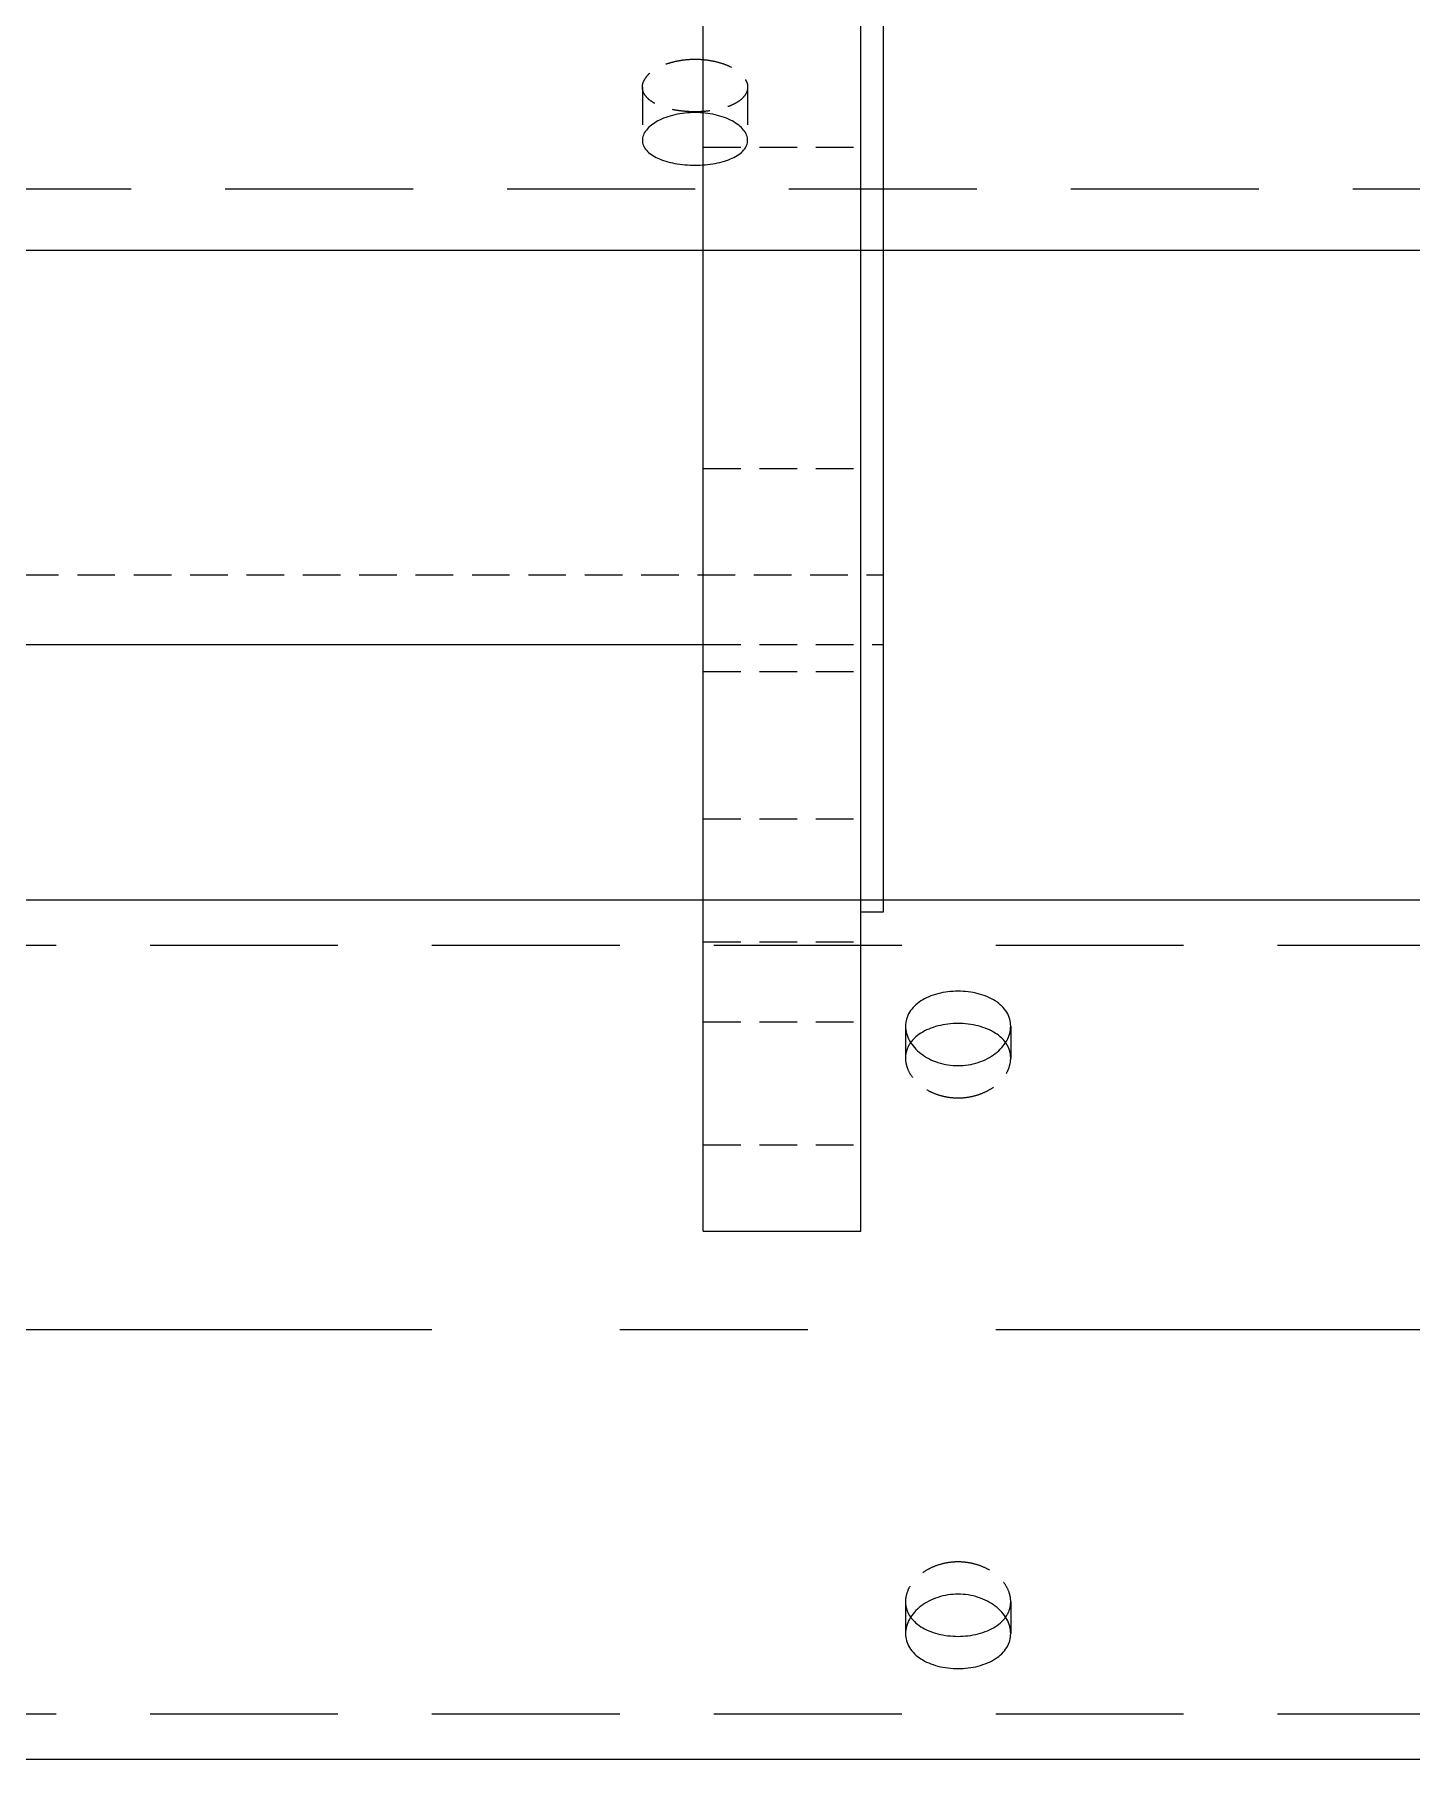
# Model space of a CAD drawing. Header units: millimetres. Extents: x -46397 to 283259, y -8690 to 23983.
# Drawn here: x 4085.3 to 4268.5, y 557.1 to 786.6 of the extents above; entities that cross this region are included whole.
import ezdxf

# ---------------------------------------------------------------- set-up
doc = ezdxf.new("R2010")
doc.units = ezdxf.units.MM
doc.linetypes.add('CENTER', pattern=[2, 1.25, -0.25, 0.25, -0.25])
doc.linetypes.add('HIDDENX2', pattern=[0.75, 0.5, -0.25])
doc.layers.add('DUONGTAM', color=1, linetype='CENTER', lineweight=0)
doc.layers.add('flashshoot', color=7, linetype='Continuous')

# ---------------------------------------------------------------- blocks, each defined once
blk = doc.blocks.new('ksajd jkajkdqwe')
at = {"color": 2, "linetype": 'Continuous', "lineweight": 0, "ltscale": 10}
for p, q in [((5765.75, -239.95), (5765.75, 0.05)), ((5786.75, -239.95), (5786.75, 0.05)), ((5789.75, -197.45), (5789.75, 0.05)), ((5593.89, -161.9), (5765.75, -161.9)), ((5786.75, -197.45), (5789.75, -197.45)), ((5765.75, -239.95), (5786.75, -239.95))]:
    blk.add_line(p, q, dxfattribs=at)
at = {"color": 1, "linetype": 'HIDDENX2', "lineweight": 0, "ltscale": 10}
for p, q in [((5765.75, -95.73), (5786.75, -95.73)), ((5765.75, -138.48), (5786.75, -138.48)), ((5585, -152.63), (5789.75, -152.63)), ((5765.75, -161.9), (5789.75, -161.9)), ((5765.75, -161.9), (5789.75, -161.9)), ((5765.75, -165.48), (5786.75, -165.48)), ((5765.75, -185.08), (5786.75, -185.08)), ((5765.75, -201.45), (5786.75, -201.45)), ((5765.75, -212.08), (5786.75, -212.08)), ((5765.75, -228.45), (5786.75, -228.45))]:
    blk.add_line(p, q, dxfattribs=at)
blk = doc.blocks.new('A$C90275d84')
at = {"color": 1, "linetype": 'HIDDENX2', "lineweight": 0, "ltscale": 50}
blk.add_line((101.37, 1960), (101.37, -3000), dxfattribs=at)
at = {"color": 2, "linetype": 'Continuous', "lineweight": 0, "ltscale": 10}
blk.add_line((109.55, 1960), (109.55, -3000), dxfattribs=at)
at = {"color": 1, "linetype": 'HIDDENX2', "lineweight": 0, "ltscale": 10}
for p, q in [((87.79, 767), (94.87, 767)), ((87.79, 753), (94.87, 753))]:
    blk.add_line(p, q, dxfattribs=at)
blk.add_open_spline([(84.08, 760), (84.08, 759.56), (84.1, 759.11), (84.2, 758.2), (84.28, 757.75), (84.48, 756.89), (84.6, 756.48), (84.88, 755.71), (85.04, 755.36), (85.38, 754.74), (85.57, 754.45), (85.97, 753.93), (86.19, 753.71), (86.64, 753.35), (86.88, 753.22), (87.34, 753.04), (87.57, 753), (88.01, 753), (88.23, 753.04), (88.68, 753.22), (88.89, 753.35), (89.3, 753.71), (89.5, 753.93), (89.86, 754.45), (90.02, 754.74), (90.3, 755.36), (90.43, 755.71), (90.66, 756.48), (90.76, 756.89), (90.92, 757.75), (90.98, 758.2), (91.06, 759.11), (91.08, 759.56), (91.08, 760.44), (91.06, 760.89), (90.98, 761.8), (90.92, 762.25), (90.76, 763.11), (90.66, 763.52), (90.43, 764.29), (90.3, 764.64), (90.02, 765.26), (89.86, 765.55), (89.5, 766.07), (89.3, 766.29), (88.89, 766.65), (88.68, 766.78), (88.23, 766.96), (88.01, 767), (87.57, 767), (87.34, 766.96), (86.88, 766.78), (86.64, 766.65), (86.19, 766.29), (85.97, 766.07), (85.57, 765.55), (85.38, 765.26), (85.04, 764.64), (84.88, 764.29), (84.6, 763.52), (84.48, 763.11), (84.28, 762.25), (84.2, 761.8), (84.1, 760.89), (84.08, 760.44), (84.08, 760)], degree=3, knots=[0, 0, 0, 0, 1.318854, 1.318854, 2.637708, 2.637708, 3.956563, 3.956563, 5.275417, 5.275417, 6.59427, 6.59427, 7.913123, 7.913123, 9.231977, 9.231977, 10.55083, 10.55083, 11.869683, 11.869683, 13.188536, 13.188536, 14.507389, 14.507389, 15.826243, 15.826243, 17.145097, 17.145097, 18.463951, 18.463951, 19.782805, 19.782805, 21.10166, 21.10166, 22.420514, 22.420514, 23.739368, 23.739368, 25.058222, 25.058222, 26.377077, 26.377077, 27.69593, 27.69593, 29.014783, 29.014783, 30.333636, 30.333636, 31.652489, 31.652489, 32.971343, 32.971343, 34.290196, 34.290196, 35.609049, 35.609049, 36.927902, 36.927902, 38.246757, 38.246757, 39.565611, 39.565611, 40.884465, 40.884465, 42.203319, 42.203319, 42.203319, 42.203319], dxfattribs=at)
at = {"color": 2, "linetype": 'Continuous', "lineweight": 0, "ltscale": 10}
blk.add_open_spline([(91.18, 760), (91.18, 760.44), (91.2, 760.89), (91.3, 761.8), (91.38, 762.25), (91.57, 763.11), (91.69, 763.52), (91.98, 764.29), (92.13, 764.64), (92.47, 765.26), (92.66, 765.55), (93.06, 766.07), (93.28, 766.29), (93.73, 766.65), (93.96, 766.78), (94.42, 766.96), (94.65, 767), (95.09, 767), (95.32, 766.96), (95.76, 766.78), (95.98, 766.65), (96.39, 766.29), (96.59, 766.07), (96.94, 765.55), (97.11, 765.26), (97.39, 764.64), (97.53, 764.29), (97.76, 763.52), (97.86, 763.11), (98.02, 762.25), (98.08, 761.8), (98.16, 760.89), (98.18, 760.44), (98.18, 759.56), (98.16, 759.11), (98.08, 758.2), (98.02, 757.75), (97.86, 756.89), (97.76, 756.48), (97.53, 755.71), (97.39, 755.36), (97.11, 754.74), (96.94, 754.45), (96.59, 753.93), (96.39, 753.71), (95.98, 753.35), (95.76, 753.22), (95.32, 753.04), (95.09, 753), (94.65, 753), (94.42, 753.04), (93.96, 753.22), (93.73, 753.35), (93.28, 753.71), (93.06, 753.93), (92.66, 754.45), (92.47, 754.74), (92.13, 755.36), (91.98, 755.71), (91.69, 756.48), (91.57, 756.89), (91.38, 757.75), (91.3, 758.2), (91.2, 759.11), (91.18, 759.56), (91.18, 760)], degree=3, knots=[0, 0, 0, 0, 1.318789, 1.318789, 2.637578, 2.637578, 3.956368, 3.956368, 5.275157, 5.275157, 6.593945, 6.593945, 7.912734, 7.912734, 9.231522, 9.231522, 10.550311, 10.550311, 11.869099, 11.869099, 13.187888, 13.187888, 14.506676, 14.506676, 15.825465, 15.825465, 17.144254, 17.144254, 18.463043, 18.463043, 19.781833, 19.781833, 21.100622, 21.100622, 22.419411, 22.419411, 23.7382, 23.7382, 25.05699, 25.05699, 26.375779, 26.375779, 27.694567, 27.694567, 29.013356, 29.013356, 30.332144, 30.332144, 31.650933, 31.650933, 32.969721, 32.969721, 34.28851, 34.28851, 35.607298, 35.607298, 36.926087, 36.926087, 38.244876, 38.244876, 39.563665, 39.563665, 40.882454, 40.882454, 42.201244, 42.201244, 42.201244, 42.201244], dxfattribs=at)
blk = doc.blocks.new('A$C709efb1f')
at = {"color": 150, "linetype": 'Continuous', "lineweight": 0, "ltscale": 10}
for p, q in [((195.98, 1125), (195.98, -3000)), ((310.28, 1125), (310.28, -3000))]:
    blk.add_line(p, q, dxfattribs=at)
at = {"color": 1, "linetype": 'HIDDENX2', "lineweight": 0, "ltscale": 50}
for p, q in [((202, 1125), (202, -3000)), ((304.26, 1125), (304.26, -3000))]:
    blk.add_line(p, q, dxfattribs=at)
at = {"color": 1, "linetype": 'HIDDENX2', "lineweight": 0, "ltscale": 10}
for p, q in [((212.72, 802), (216.98, 802)), ((289.29, 802), (293.54, 802)), ((212.72, 788), (216.98, 788)), ((289.29, 788), (293.54, 788))]:
    blk.add_line(p, q, dxfattribs=at)
at = {"color": 150, "linetype": 'Continuous', "lineweight": 0, "ltscale": 10}
for points, knots in [([(217.97, 795), (217.97, 794.56), (217.94, 794.11), (217.8, 793.2), (217.69, 792.75), (217.41, 791.89), (217.24, 791.48), (216.84, 790.71), (216.61, 790.36), (216.13, 789.74), (215.87, 789.45), (215.29, 788.93), (214.98, 788.71), (214.34, 788.35), (214.01, 788.22), (213.36, 788.04), (213.03, 788), (212.41, 788), (212.09, 788.04), (211.47, 788.22), (211.16, 788.35), (210.58, 788.71), (210.3, 788.93), (209.8, 789.45), (209.57, 789.74), (209.17, 790.36), (208.99, 790.71), (208.66, 791.48), (208.52, 791.89), (208.3, 792.75), (208.21, 793.2), (208.1, 794.11), (208.07, 794.56), (208.07, 795.44), (208.1, 795.89), (208.21, 796.8), (208.3, 797.25), (208.52, 798.11), (208.66, 798.52), (208.99, 799.29), (209.17, 799.64), (209.57, 800.26), (209.8, 800.55), (210.3, 801.07), (210.58, 801.29), (211.16, 801.65), (211.47, 801.78), (212.09, 801.96), (212.41, 802), (213.03, 802), (213.36, 801.96), (214.01, 801.78), (214.34, 801.65), (214.98, 801.29), (215.29, 801.07), (215.87, 800.55), (216.13, 800.26), (216.61, 799.64), (216.84, 799.29), (217.24, 798.52), (217.41, 798.11), (217.69, 797.25), (217.8, 796.8), (217.94, 795.89), (217.97, 795.44), (217.97, 795)], [0, 0, 0, 0, 1.319832, 1.319832, 2.639664, 2.639664, 3.959497, 3.959497, 5.279329, 5.279329, 6.599151, 6.599151, 7.918973, 7.918973, 9.238795, 9.238795, 10.558617, 10.558617, 11.878439, 11.878439, 13.198261, 13.198261, 14.518084, 14.518084, 15.837906, 15.837906, 17.157738, 17.157738, 18.47757, 18.47757, 19.797402, 19.797402, 21.117235, 21.117235, 22.437067, 22.437067, 23.756899, 23.756899, 25.076731, 25.076731, 26.396564, 26.396564, 27.716386, 27.716386, 29.036208, 29.036208, 30.35603, 30.35603, 31.675852, 31.675852, 32.995674, 32.995674, 34.315496, 34.315496, 35.635318, 35.635318, 36.95514, 36.95514, 38.274973, 38.274973, 39.594805, 39.594805, 40.914637, 40.914637, 42.234469, 42.234469, 42.234469, 42.234469]), ([(214.91, 801.32), (214.7, 801.17), (214.5, 801), (214.07, 800.55), (213.84, 800.26), (213.45, 799.64), (213.26, 799.29), (212.94, 798.52), (212.81, 798.11), (212.58, 797.25), (212.5, 796.8), (212.39, 795.89), (212.37, 795.44), (212.37, 794.56), (212.39, 794.11), (212.5, 793.2), (212.58, 792.75), (212.81, 791.89), (212.94, 791.48), (213.26, 790.71), (213.45, 790.36), (213.84, 789.74), (214.07, 789.45), (214.5, 789), (214.7, 788.83), (214.91, 788.68)], [13.547032, 13.547032, 13.547032, 13.547032, 14.522015, 14.522015, 15.842193, 15.842193, 17.162386, 17.162386, 18.48258, 18.48258, 19.802773, 19.802773, 21.122966, 21.122966, 22.44316, 22.44316, 23.763353, 23.763353, 25.083546, 25.083546, 26.40374, 26.40374, 27.723917, 27.723917, 28.6989, 28.6989, 28.6989, 28.6989]), ([(288.29, 795), (288.29, 795.44), (288.32, 795.89), (288.46, 796.8), (288.57, 797.25), (288.85, 798.11), (289.03, 798.52), (289.43, 799.29), (289.65, 799.64), (290.13, 800.26), (290.4, 800.55), (290.97, 801.07), (291.28, 801.29), (291.92, 801.65), (292.25, 801.78), (292.91, 801.96), (293.23, 802), (293.85, 802), (294.17, 801.96), (294.8, 801.78), (295.1, 801.65), (295.68, 801.29), (295.96, 801.07), (296.46, 800.55), (296.69, 800.26), (297.09, 799.64), (297.28, 799.29), (297.6, 798.52), (297.74, 798.11), (297.97, 797.25), (298.05, 796.8), (298.16, 795.89), (298.19, 795.44), (298.19, 794.56), (298.16, 794.11), (298.05, 793.2), (297.97, 792.75), (297.74, 791.89), (297.6, 791.48), (297.28, 790.71), (297.09, 790.36), (296.69, 789.74), (296.46, 789.45), (295.96, 788.93), (295.68, 788.71), (295.1, 788.35), (294.8, 788.22), (294.17, 788.04), (293.85, 788), (293.23, 788), (292.91, 788.04), (292.25, 788.22), (291.92, 788.35), (291.28, 788.71), (290.97, 788.93), (290.4, 789.45), (290.13, 789.74), (289.65, 790.36), (289.43, 790.71), (289.03, 791.48), (288.85, 791.89), (288.57, 792.75), (288.46, 793.2), (288.32, 794.11), (288.29, 794.56), (288.29, 795)], [0, 0, 0, 0, 1.319832, 1.319832, 2.639664, 2.639664, 3.959497, 3.959497, 5.279329, 5.279329, 6.599151, 6.599151, 7.918973, 7.918973, 9.238795, 9.238795, 10.558617, 10.558617, 11.878439, 11.878439, 13.198261, 13.198261, 14.518084, 14.518084, 15.837906, 15.837906, 17.157738, 17.157738, 18.47757, 18.47757, 19.797402, 19.797402, 21.117235, 21.117235, 22.437067, 22.437067, 23.756899, 23.756899, 25.076731, 25.076731, 26.396564, 26.396564, 27.716386, 27.716386, 29.036208, 29.036208, 30.35603, 30.35603, 31.675852, 31.675852, 32.995674, 32.995674, 34.315496, 34.315496, 35.635318, 35.635318, 36.95514, 36.95514, 38.274973, 38.274973, 39.594805, 39.594805, 40.914637, 40.914637, 42.234469, 42.234469, 42.234469, 42.234469]), ([(291.35, 788.68), (291.56, 788.83), (291.76, 789), (292.19, 789.45), (292.42, 789.74), (292.81, 790.36), (293, 790.71), (293.32, 791.48), (293.46, 791.89), (293.68, 792.75), (293.76, 793.2), (293.87, 794.11), (293.9, 794.56), (293.9, 795.44), (293.87, 795.89), (293.76, 796.8), (293.68, 797.25), (293.46, 798.11), (293.32, 798.52), (293, 799.29), (292.81, 799.64), (292.42, 800.26), (292.19, 800.55), (291.76, 801), (291.56, 801.17), (291.35, 801.32)], [13.547032, 13.547032, 13.547032, 13.547032, 14.522015, 14.522015, 15.842193, 15.842193, 17.162386, 17.162386, 18.48258, 18.48258, 19.802773, 19.802773, 21.122966, 21.122966, 22.44316, 22.44316, 23.763353, 23.763353, 25.083546, 25.083546, 26.40374, 26.40374, 27.723917, 27.723917, 28.6989, 28.6989, 28.6989, 28.6989])]:
    blk.add_open_spline(points, degree=3, knots=knots, dxfattribs=at)
at = {"color": 1, "linetype": 'HIDDENX2', "lineweight": 0, "ltscale": 10}
for points, knots in [([(222.27, 795), (222.27, 795.44), (222.23, 795.89), (222.09, 796.8), (221.98, 797.25), (221.7, 798.11), (221.52, 798.52), (221.12, 799.29), (220.89, 799.64), (220.41, 800.26), (220.14, 800.55), (219.55, 801.07), (219.24, 801.29), (218.6, 801.65), (218.27, 801.78), (217.61, 801.96), (217.29, 802), (216.67, 802), (216.35, 801.96), (215.73, 801.78), (215.42, 801.65), (215.06, 801.42), (214.98, 801.37), (214.91, 801.32)], [0, 0, 0, 0, 1.320193, 1.320193, 2.640387, 2.640387, 3.96058, 3.96058, 5.280773, 5.280773, 6.600951, 6.600951, 7.921128, 7.921128, 9.241306, 9.241306, 10.561483, 10.561483, 11.881661, 11.881661, 13.201838, 13.201838, 13.547032, 13.547032, 13.547032, 13.547032]), ([(291.35, 801.32), (291.28, 801.37), (291.21, 801.42), (290.84, 801.65), (290.54, 801.78), (289.91, 801.96), (289.6, 802), (288.97, 802), (288.65, 801.96), (287.99, 801.78), (287.66, 801.65), (287.02, 801.29), (286.71, 801.07), (286.13, 800.55), (285.86, 800.26), (285.38, 799.64), (285.15, 799.29), (284.74, 798.52), (284.57, 798.11), (284.28, 797.25), (284.17, 796.8), (284.03, 795.89), (284, 795.44), (284, 795)], [28.6989, 28.6989, 28.6989, 28.6989, 29.044094, 29.044094, 30.364272, 30.364272, 31.684449, 31.684449, 33.004627, 33.004627, 34.324804, 34.324804, 35.644982, 35.644982, 36.965159, 36.965159, 38.285352, 38.285352, 39.605546, 39.605546, 40.925739, 40.925739, 42.245932, 42.245932, 42.245932, 42.245932]), ([(214.91, 788.68), (214.98, 788.63), (215.06, 788.58), (215.42, 788.35), (215.73, 788.22), (216.35, 788.04), (216.67, 788), (217.29, 788), (217.61, 788.04), (218.27, 788.22), (218.6, 788.35), (219.24, 788.71), (219.55, 788.93), (220.14, 789.45), (220.41, 789.74), (220.89, 790.36), (221.12, 790.71), (221.52, 791.48), (221.7, 791.89), (221.98, 792.75), (222.09, 793.2), (222.23, 794.11), (222.27, 794.56), (222.27, 795)], [28.6989, 28.6989, 28.6989, 28.6989, 29.044094, 29.044094, 30.364272, 30.364272, 31.684449, 31.684449, 33.004627, 33.004627, 34.324804, 34.324804, 35.644982, 35.644982, 36.965159, 36.965159, 38.285352, 38.285352, 39.605546, 39.605546, 40.925739, 40.925739, 42.245932, 42.245932, 42.245932, 42.245932]), ([(284, 795), (284, 794.56), (284.03, 794.11), (284.17, 793.2), (284.28, 792.75), (284.57, 791.89), (284.74, 791.48), (285.15, 790.71), (285.38, 790.36), (285.86, 789.74), (286.13, 789.45), (286.71, 788.93), (287.02, 788.71), (287.66, 788.35), (287.99, 788.22), (288.65, 788.04), (288.97, 788), (289.6, 788), (289.91, 788.04), (290.54, 788.22), (290.84, 788.35), (291.21, 788.58), (291.28, 788.63), (291.35, 788.68)], [0, 0, 0, 0, 1.320193, 1.320193, 2.640387, 2.640387, 3.96058, 3.96058, 5.280773, 5.280773, 6.600951, 6.600951, 7.921128, 7.921128, 9.241306, 9.241306, 10.561483, 10.561483, 11.881661, 11.881661, 13.201838, 13.201838, 13.547032, 13.547032, 13.547032, 13.547032])]:
    blk.add_open_spline(points, degree=3, knots=knots, dxfattribs=at)
at = {"layer": 'DUONGTAM', "ltscale": 100}
blk.add_line((253.13, 1125), (253.13, -3000), dxfattribs=at)

msp = doc.modelspace()

# ---------------------------------------------------------------- block references
msp.add_blockref('ksajd jkajkdqwe', (-1591.52, 867.3, -1.5))
at = {"layer": 'flashshoot', "rotation": 270}
for name in ['A$C90275d84', 'A$C709efb1f']:
    msp.add_blockref(name, (3413.15, 867.35, -1.5), dxfattribs=at)

doc.saveas('drawing.dxf')
